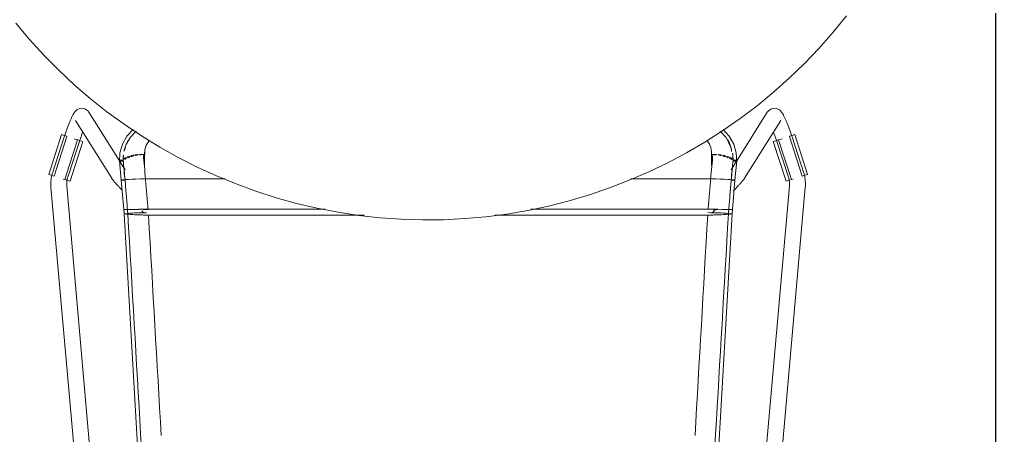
# Model space of a CAD drawing. Header units: millimetres. Extents: x 155927 to 295199, y -4084 to 97293.
# Drawn here: x 221988 to 222725, y 11743 to 12057 of the extents above; entities that cross this region are included whole.
import ezdxf

# ---------------------------------------------------------------- set-up
doc = ezdxf.new("R2010")
doc.units = ezdxf.units.MM
doc.header["$MEASUREMENT"] = 0
doc.layers.add('I-FURN', color=8, linetype='CONTINUOUS', lineweight=9)
doc.layers.add('I-WALL', color=7, linetype='CONTINUOUS', lineweight=9)

msp = doc.modelspace()

# ---------------------------------------------------------------- linework, layer by layer
at = {"layer": 'I-FURN'}
for p, q in [((221985.73, 12054.52), (221996.04, 12042.29)), ((222602.29, 12047.87), (222612.37, 12060.29)), ((222591.72, 12035.86), (222602.29, 12047.87)), ((221996.04, 12042.29), (222006.83, 12030.47)), ((222580.68, 12024.28), (222591.72, 12035.86)), ((222006.83, 12030.47), (222018.08, 12019.1)), ((222018.08, 12019.1), (222029.78, 12008.18)), ((222569.19, 12013.15), (222580.68, 12024.28)), ((222557.26, 12002.49), (222569.19, 12013.15)), ((222029.78, 12008.18), (222041.9, 11997.75)), ((222544.91, 11992.32), (222557.26, 12002.49)), ((222041.9, 11997.75), (222054.44, 11987.8)), ((222030.66, 11988.1), (222030.29, 11987.67)), ((222031.12, 11988.57), (222030.66, 11988.1)), ((222031.75, 11989.09), (222031.12, 11988.57)), ((222032.66, 11989.65), (222031.75, 11989.09)), ((222034.04, 11990.17), (222032.66, 11989.65)), ((222036.02, 11990.35), (222034.04, 11990.17)), ((222038.24, 11989.76), (222036.02, 11990.35)), ((222039.98, 11988.54), (222038.24, 11989.76)), ((222039.98, 11988.54), (222040.87, 11987.41)), ((222054.44, 11987.8), (222067.36, 11978.36)), ((222532.16, 11982.64), (222544.91, 11992.32)), ((222553.55, 11988.54), (222552.66, 11987.41)), ((222553.55, 11988.54), (222555.28, 11989.76)), ((222555.28, 11989.76), (222557.51, 11990.35)), ((222557.51, 11990.35), (222559.48, 11990.17)), ((222559.48, 11990.17), (222560.86, 11989.65)), ((222560.86, 11989.65), (222561.78, 11989.09)), ((222561.78, 11989.09), (222562.41, 11988.57)), ((222562.41, 11988.57), (222562.87, 11988.1)), ((222562.87, 11988.1), (222563.24, 11987.67)), ((222026.63, 11980.86), (222026.38, 11980.28)), ((222026.87, 11981.42), (222026.63, 11980.86)), ((222027.11, 11981.97), (222026.87, 11981.42)), ((222027.35, 11982.5), (222027.11, 11981.97)), ((222027.58, 11983.01), (222027.35, 11982.5)), ((222027.82, 11983.5), (222027.58, 11983.01)), ((222028.05, 11983.97), (222027.82, 11983.5)), ((222028.28, 11984.43), (222028.05, 11983.97)), ((222028.5, 11984.87), (222028.28, 11984.43)), ((222028.73, 11985.29), (222028.5, 11984.87)), ((222028.96, 11985.7), (222028.73, 11985.29)), ((222029.2, 11986.1), (222028.96, 11985.7)), ((222029.44, 11986.49), (222029.2, 11986.1)), ((222029.7, 11986.88), (222029.44, 11986.49)), ((222029.98, 11987.27), (222029.7, 11986.88)), ((222030.29, 11987.67), (222029.98, 11987.27)), ((222030.7, 11981.04), (222058.01, 11937.46)), ((222063.9, 11950.65), (222040.87, 11987.41)), ((222519.04, 11973.49), (222532.16, 11982.64)), ((222552.66, 11987.41), (222529.62, 11950.65)), ((222535.52, 11937.46), (222562.83, 11981.04)), ((222563.24, 11987.67), (222563.55, 11987.27)), ((222563.55, 11987.27), (222563.83, 11986.88)), ((222563.83, 11986.88), (222564.09, 11986.49)), ((222564.09, 11986.49), (222564.33, 11986.1)), ((222564.33, 11986.1), (222564.56, 11985.7)), ((222564.56, 11985.7), (222564.79, 11985.29)), ((222564.79, 11985.29), (222565.02, 11984.87)), ((222565.02, 11984.87), (222565.25, 11984.43)), ((222565.25, 11984.43), (222565.48, 11983.97)), ((222565.48, 11983.97), (222565.71, 11983.5)), ((222565.71, 11983.5), (222565.95, 11983.01)), ((222565.95, 11983.01), (222566.18, 11982.5)), ((222566.18, 11982.5), (222566.42, 11981.97)), ((222566.42, 11981.97), (222566.66, 11981.42)), ((222566.66, 11981.42), (222566.9, 11980.86)), ((222566.9, 11980.86), (222567.15, 11980.28)), ((222023.6, 11973.01), (222023.35, 11972.28)), ((222023.86, 11973.72), (222023.6, 11973.01)), ((222024.11, 11974.43), (222023.86, 11973.72)), ((222024.37, 11975.13), (222024.11, 11974.43)), ((222024.62, 11975.82), (222024.37, 11975.13)), ((222024.88, 11976.49), (222024.62, 11975.82)), ((222025.13, 11977.16), (222024.88, 11976.49)), ((222025.38, 11977.81), (222025.13, 11977.16)), ((222025.63, 11978.45), (222025.38, 11977.81)), ((222025.89, 11979.08), (222025.63, 11978.45)), ((222026.13, 11979.69), (222025.89, 11979.08)), ((222026.38, 11980.28), (222026.13, 11979.69)), ((222067.36, 11978.36), (222080.64, 11969.45)), ((222069.51, 11969.23), (222074.25, 11974.38)), ((222072.19, 11968.65), (222076.46, 11973.12)), ((222505.57, 11964.87), (222519.04, 11973.49)), ((222521.34, 11968.65), (222517.08, 11973.11)), ((222524.02, 11969.23), (222519.28, 11974.38)), ((222567.15, 11980.28), (222567.39, 11979.69)), ((222567.39, 11979.69), (222567.64, 11979.08)), ((222567.64, 11979.08), (222567.89, 11978.45)), ((222567.89, 11978.45), (222568.14, 11977.81)), ((222568.14, 11977.81), (222568.4, 11977.16)), ((222568.4, 11977.16), (222568.65, 11976.49)), ((222568.65, 11976.49), (222568.91, 11975.82)), ((222568.91, 11975.82), (222569.16, 11975.13)), ((222569.16, 11975.13), (222569.42, 11974.43)), ((222569.42, 11974.43), (222569.67, 11973.72)), ((222569.67, 11973.72), (222569.92, 11973.01)), ((222569.92, 11973.01), (222570.18, 11972.28)), ((222010.5, 11940.44), (222020.19, 11970.45)), ((222022.21, 11968.89), (222013.5, 11942.08)), ((222014.54, 11939.13), (222024.23, 11969.14)), ((222020.19, 11970.45), (222022.14, 11969.81)), ((222022.14, 11969.81), (222024.11, 11969.18)), ((222022.36, 11969.35), (222022.21, 11968.89)), ((222022.6, 11970.08), (222022.36, 11969.35)), ((222022.85, 11970.82), (222022.6, 11970.08)), ((222032.3, 11966.53), (222022.61, 11936.53)), ((222023.1, 11971.55), (222022.85, 11970.82)), ((222023.35, 11972.28), (222023.1, 11971.55)), ((222032.2, 11966.57), (222029.72, 11967.37)), ((222032.42, 11966.5), (222034.39, 11965.86)), ((222033.96, 11966.2), (222033.73, 11965.51)), ((222034.19, 11966.89), (222033.96, 11966.2)), ((222034.42, 11967.58), (222034.19, 11966.89)), ((222034.39, 11965.86), (222036.34, 11965.23)), ((222034.66, 11968.26), (222034.42, 11967.58)), ((222034.89, 11968.93), (222034.66, 11968.26)), ((222035.13, 11969.59), (222034.89, 11968.93)), ((222035.36, 11970.25), (222035.13, 11969.59)), ((222035.6, 11970.9), (222035.36, 11970.25)), ((222035.83, 11971.53), (222035.6, 11970.9)), ((222036.07, 11972.16), (222035.83, 11971.53)), ((222066.12, 11963.22), (222069.51, 11969.23)), ((222068.82, 11962.82), (222072.19, 11968.65)), ((222080.64, 11969.45), (222094.28, 11961.08)), ((222524.7, 11962.82), (222521.34, 11968.65)), ((222527.41, 11963.22), (222524.02, 11969.23)), ((222557.18, 11965.23), (222559.14, 11965.86)), ((222557.46, 11972.16), (222557.7, 11971.53)), ((222557.7, 11971.53), (222557.93, 11970.9)), ((222557.93, 11970.9), (222558.17, 11970.25)), ((222558.17, 11970.25), (222558.4, 11969.59)), ((222558.4, 11969.59), (222558.64, 11968.93)), ((222558.64, 11968.93), (222558.87, 11968.26)), ((222558.87, 11968.26), (222559.11, 11967.58)), ((222559.11, 11967.58), (222559.34, 11966.89)), ((222559.14, 11965.86), (222561.11, 11966.5)), ((222559.34, 11966.89), (222559.57, 11966.2)), ((222559.57, 11966.2), (222559.8, 11965.51)), ((222570.92, 11936.53), (222561.23, 11966.53)), ((222563.8, 11967.37), (222561.32, 11966.57)), ((222569.3, 11969.14), (222578.98, 11939.13)), ((222569.41, 11969.18), (222571.39, 11969.81)), ((222570.18, 11972.28), (222570.43, 11971.55)), ((222570.43, 11971.55), (222570.68, 11970.82)), ((222570.68, 11970.82), (222570.92, 11970.08)), ((222570.92, 11970.08), (222571.17, 11969.35)), ((222571.17, 11969.35), (222571.32, 11968.89)), ((222580.03, 11942.07), (222571.32, 11968.89)), ((222571.39, 11969.81), (222573.34, 11970.45)), ((222573.34, 11970.45), (222583.03, 11940.44)), ((222024.91, 11938.37), (222033.62, 11965.18)), ((222026.65, 11935.22), (222036.34, 11965.23)), ((222033.73, 11965.51), (222033.62, 11965.18)), ((222064.24, 11956.7), (222066.12, 11963.22)), ((222094.28, 11961.08), (222108.23, 11953.26)), ((222491.76, 11956.79), (222505.57, 11964.87)), ((222529.28, 11956.7), (222527.41, 11963.22)), ((222557.18, 11965.23), (222566.87, 11935.22)), ((222559.8, 11965.51), (222559.9, 11965.18)), ((222559.9, 11965.18), (222568.62, 11938.36)), ((222063.96, 11949.79), (222064.24, 11956.7)), ((222081.91, 11955.57), (222082.95, 11955.57)), ((222082.9, 11956.82), (222082.9, 11947.06)), ((222108.23, 11953.26), (222122.49, 11946)), ((222477.63, 11949.27), (222491.76, 11956.79)), ((222510.57, 11955.57), (222511.62, 11955.57)), ((222510.63, 11947.06), (222510.63, 11956.82)), ((222529.57, 11949.79), (222529.28, 11956.7)), ((222063.83, 11950.68), (222065.25, 11936.19)), ((222068.18, 11943.83), (222064.51, 11949.68)), ((222122.49, 11946), (222137.03, 11939.32)), ((222463.22, 11942.32), (222477.63, 11949.27)), ((222529.41, 11950.31), (222525.35, 11943.83)), ((222529.69, 11950.68), (222528.27, 11936.19)), ((222012.45, 11939.81), (222010.5, 11940.44)), ((222012.29, 11936.51), (222012.18, 11935.37)), ((222012.44, 11937.64), (222012.29, 11936.51)), ((222012.64, 11938.76), (222012.44, 11937.64)), ((222014.42, 11939.17), (222012.45, 11939.81)), ((222012.88, 11939.88), (222012.64, 11938.76)), ((222013.17, 11940.98), (222012.88, 11939.88)), ((222013.5, 11942.08), (222013.17, 11940.98)), ((222022.51, 11936.56), (222021.35, 11936.94)), ((222024.7, 11935.85), (222022.73, 11936.49)), ((222024.29, 11935.77), (222024.41, 11936.42)), ((222024.41, 11936.42), (222024.55, 11937.07)), ((222024.55, 11937.07), (222024.71, 11937.71)), ((222024.71, 11937.71), (222024.9, 11938.34)), ((222024.9, 11938.34), (222024.91, 11938.37)), ((222058.01, 11937.46), (222058.22, 11937.13)), ((222058.22, 11937.13), (222058.41, 11936.88)), ((222058.41, 11936.88), (222058.58, 11936.65)), ((222058.58, 11936.65), (222058.75, 11936.43)), ((222058.75, 11936.43), (222058.93, 11936.2)), ((222058.93, 11936.2), (222059.12, 11935.97)), ((222065.32, 11936.22), (222065.25, 11936.19)), ((222065.26, 11936.19), (222065.33, 11936.22)), ((222065.26, 11936.19), (222067.08, 11913.99)), ((222065.25, 11936.19), (222065.32, 11936.17)), ((222065.32, 11936.17), (222065.26, 11936.19)), ((222065.51, 11936.24), (222065.32, 11936.22)), ((222065.81, 11936.26), (222065.51, 11936.24)), ((222065.52, 11936.24), (222065.81, 11936.26)), ((222066.19, 11936.28), (222065.81, 11936.26)), ((222065.81, 11936.26), (222066.2, 11936.28)), ((222066.65, 11936.29), (222066.19, 11936.28)), ((222066.2, 11936.28), (222066.65, 11936.29)), ((222067.14, 11936.29), (222066.65, 11936.29)), ((222066.65, 11936.29), (222067.14, 11936.29)), ((222067.63, 11936.29), (222067.14, 11936.29)), ((222067.14, 11936.29), (222067.64, 11936.29)), ((222068.11, 11936.28), (222067.63, 11936.29)), ((222067.64, 11936.29), (222068.11, 11936.28)), ((222068.11, 11936.28), (222068.99, 11936.48)), ((222069, 11936.48), (222068.11, 11936.28)), ((222070.73, 11936.66), (222069, 11936.48)), ((222069, 11936.48), (222070.71, 11936.65)), ((222073.21, 11936.81), (222070.73, 11936.66)), ((222070.73, 11936.66), (222073.17, 11936.8)), ((222073.21, 11936.81), (222076.24, 11936.92)), ((222076.31, 11936.92), (222073.21, 11936.81)), ((222076.31, 11936.92), (222079.75, 11936.99)), ((222079.75, 11936.99), (222076.31, 11936.92)), ((222083.6, 11937.02), (222079.84, 11937)), ((222079.84, 11936.99), (222083.48, 11937.02)), ((222143.72, 11937.02), (222083.6, 11937.02)), ((222083.6, 11937.02), (222143.72, 11937.02)), ((222137.03, 11939.32), (222151.82, 11933.23)), ((222448.54, 11935.96), (222463.22, 11942.32)), ((222509.92, 11937.02), (222449.81, 11937.02)), ((222449.81, 11937.02), (222509.92, 11937.02)), ((222513.68, 11937), (222509.92, 11937.02)), ((222510.04, 11937.02), (222513.69, 11936.99)), ((222513.78, 11936.99), (222517.22, 11936.92)), ((222517.22, 11936.92), (222513.78, 11936.99)), ((222520.32, 11936.81), (222517.22, 11936.92)), ((222517.28, 11936.92), (222520.32, 11936.81)), ((222522.79, 11936.66), (222520.32, 11936.81)), ((222520.36, 11936.8), (222522.8, 11936.66)), ((222524.53, 11936.48), (222522.79, 11936.66)), ((222522.81, 11936.65), (222524.53, 11936.48)), ((222524.53, 11936.48), (222525.42, 11936.28)), ((222525.42, 11936.28), (222524.53, 11936.48)), ((222525.89, 11936.29), (222525.42, 11936.28)), ((222525.42, 11936.28), (222525.89, 11936.29)), ((222526.39, 11936.29), (222525.89, 11936.29)), ((222525.89, 11936.29), (222526.38, 11936.29)), ((222526.38, 11936.29), (222526.88, 11936.29)), ((222526.88, 11936.29), (222526.39, 11936.29)), ((222528.27, 11936.19), (222526.44, 11913.99)), ((222527.33, 11936.28), (222526.88, 11936.29)), ((222526.88, 11936.29), (222527.33, 11936.28)), ((222527.72, 11936.26), (222527.33, 11936.28)), ((222527.33, 11936.28), (222527.71, 11936.26)), ((222527.71, 11936.26), (222528.01, 11936.24)), ((222528.01, 11936.24), (222527.72, 11936.26)), ((222528.2, 11936.22), (222528.01, 11936.24)), ((222528.2, 11936.22), (222528.27, 11936.19)), ((222528.27, 11936.19), (222528.2, 11936.22)), ((222528.27, 11936.19), (222528.2, 11936.17)), ((222528.21, 11936.17), (222528.27, 11936.19)), ((222534.6, 11936.2), (222534.41, 11935.97)), ((222534.78, 11936.43), (222534.6, 11936.2)), ((222534.95, 11936.65), (222534.78, 11936.43)), ((222535.12, 11936.88), (222534.95, 11936.65)), ((222535.31, 11937.13), (222535.12, 11936.88)), ((222535.52, 11937.46), (222535.31, 11937.13)), ((222568.62, 11938.36), (222568.81, 11937.73)), ((222568.81, 11937.73), (222568.97, 11937.09)), ((222570.8, 11936.49), (222568.83, 11935.85)), ((222568.97, 11937.09), (222569.11, 11936.44)), ((222569.11, 11936.44), (222569.23, 11935.79)), ((222572.18, 11936.94), (222571.01, 11936.56)), ((222581.08, 11939.81), (222579.1, 11939.17)), ((222580.04, 11942.03), (222580.03, 11942.07)), ((222580.37, 11940.94), (222580.04, 11942.03)), ((222580.66, 11939.83), (222580.37, 11940.94)), ((222580.9, 11938.71), (222580.66, 11939.83)), ((222581.09, 11937.59), (222580.9, 11938.71)), ((222583.03, 11940.44), (222581.08, 11939.81)), ((222581.24, 11936.46), (222581.09, 11937.59)), ((222581.35, 11935.32), (222581.24, 11936.46)), ((222012.12, 11934.23), (222012.1, 11933.09)), ((222012.1, 11933.09), (222012.13, 11931.95)), ((222012.18, 11935.37), (222012.12, 11934.23)), ((222012.13, 11931.95), (222012.21, 11930.81)), ((222012.21, 11930.81), (222012.21, 11930.76)), ((222012.21, 11930.76), (222051.16, 11487.43)), ((222024.1, 11933.13), (222024.11, 11933.79)), ((222024.12, 11932.47), (222024.1, 11933.13)), ((222024.11, 11933.79), (222024.15, 11934.45)), ((222024.17, 11931.81), (222024.12, 11932.47)), ((222024.15, 11934.45), (222024.21, 11935.11)), ((222061.46, 11507.3), (222024.17, 11931.81)), ((222024.21, 11935.11), (222024.29, 11935.77)), ((222026.65, 11935.22), (222024.7, 11935.85)), ((222059.12, 11935.97), (222059.32, 11935.73)), ((222059.32, 11935.73), (222059.54, 11935.48)), ((222059.54, 11935.48), (222059.77, 11935.21)), ((222059.77, 11935.21), (222060.01, 11934.93)), ((222060.01, 11934.93), (222060.27, 11934.64)), ((222060.27, 11934.64), (222060.54, 11934.33)), ((222060.54, 11934.33), (222060.83, 11934.01)), ((222060.83, 11934.01), (222061.13, 11933.67)), ((222061.13, 11933.67), (222061.45, 11933.32)), ((222061.45, 11933.32), (222061.77, 11932.96)), ((222061.77, 11932.96), (222062.12, 11932.58)), ((222062.12, 11932.58), (222062.47, 11932.19)), ((222062.47, 11932.19), (222062.84, 11931.79)), ((222062.84, 11931.79), (222063.22, 11931.37)), ((222063.22, 11931.37), (222063.61, 11930.95)), ((222063.61, 11930.95), (222064.02, 11930.51)), ((222064.02, 11930.51), (222064.43, 11930.07)), ((222064.43, 11930.07), (222064.85, 11929.61)), ((222064.85, 11929.61), (222065.29, 11929.15)), ((222065.29, 11929.15), (222065.73, 11928.68)), ((222065.32, 11936.17), (222065.51, 11936.14)), ((222065.51, 11936.14), (222065.32, 11936.17)), ((222065.51, 11936.14), (222065.8, 11936.12)), ((222065.8, 11936.12), (222065.51, 11936.14)), ((222065.8, 11936.12), (222066.18, 11936.1)), ((222066.18, 11936.1), (222065.8, 11936.12)), ((222066.18, 11936.1), (222066.63, 11936.09)), ((222066.64, 11936.09), (222066.18, 11936.1)), ((222066.63, 11936.09), (222067.12, 11936.09)), ((222067.13, 11936.09), (222066.64, 11936.09)), ((222067.62, 11936.09), (222068.09, 11936.1)), ((222068.1, 11936.1), (222067.62, 11936.09)), ((222151.82, 11933.23), (222166.85, 11927.73)), ((222418.48, 11925.01), (222433.62, 11930.18)), ((222433.62, 11930.18), (222448.54, 11935.96)), ((222525.43, 11936.1), (222525.91, 11936.09)), ((222525.9, 11936.09), (222525.43, 11936.1)), ((222526.4, 11936.09), (222525.9, 11936.09)), ((222525.91, 11936.09), (222526.4, 11936.09)), ((222526.4, 11936.09), (222526.89, 11936.09)), ((222526.89, 11936.09), (222526.4, 11936.09)), ((222526.89, 11936.09), (222527.35, 11936.1)), ((222527.34, 11936.1), (222526.89, 11936.09)), ((222528.02, 11936.14), (222527.72, 11936.12)), ((222527.73, 11936.12), (222528.02, 11936.14)), ((222528.24, 11929.15), (222527.8, 11928.68)), ((222528.02, 11936.14), (222528.21, 11936.17)), ((222528.2, 11936.17), (222528.02, 11936.14)), ((222528.67, 11929.61), (222528.24, 11929.15)), ((222529.1, 11930.07), (222528.67, 11929.61)), ((222529.51, 11930.51), (222529.1, 11930.07)), ((222529.91, 11930.95), (222529.51, 11930.51)), ((222530.31, 11931.37), (222529.91, 11930.95)), ((222530.69, 11931.79), (222530.31, 11931.37)), ((222531.05, 11932.19), (222530.69, 11931.79)), ((222531.41, 11932.58), (222531.05, 11932.19)), ((222531.75, 11932.96), (222531.41, 11932.58)), ((222532.08, 11933.32), (222531.75, 11932.96)), ((222532.4, 11933.67), (222532.08, 11933.32)), ((222569.36, 11931.81), (222532.08, 11507.46)), ((222532.7, 11934.01), (222532.4, 11933.67)), ((222532.99, 11934.33), (222532.7, 11934.01)), ((222533.26, 11934.64), (222532.99, 11934.33)), ((222533.52, 11934.93), (222533.26, 11934.64)), ((222533.76, 11935.21), (222533.52, 11934.93)), ((222533.99, 11935.48), (222533.76, 11935.21)), ((222534.2, 11935.73), (222533.99, 11935.48)), ((222534.41, 11935.97), (222534.2, 11935.73)), ((222542.37, 11487.43), (222581.31, 11930.76)), ((222568.83, 11935.85), (222566.87, 11935.22)), ((222569.23, 11935.79), (222569.32, 11935.13)), ((222569.32, 11935.13), (222569.38, 11934.47)), ((222569.41, 11932.49), (222569.36, 11931.83)), ((222569.36, 11931.83), (222569.36, 11931.81)), ((222569.38, 11934.47), (222569.42, 11933.81)), ((222569.42, 11933.15), (222569.41, 11932.49)), ((222569.42, 11933.81), (222569.42, 11933.15)), ((222581.32, 11930.76), (222581.39, 11931.89)), ((222581.41, 11934.18), (222581.35, 11935.32)), ((222581.39, 11931.89), (222581.42, 11933.04)), ((222581.42, 11933.04), (222581.41, 11934.18)), ((222166.85, 11927.73), (222182.08, 11922.84)), ((222182.08, 11922.84), (222197.49, 11918.56)), ((222403.15, 11920.45), (222418.48, 11925.01)), ((222524.54, 11925.23), (222524.06, 11924.73)), ((222527.35, 11928.2), (222526.9, 11927.72)), ((222527.8, 11928.68), (222527.35, 11928.2)), ((222197.49, 11918.56), (222213.07, 11914.9)), ((222213.07, 11914.9), (222228.78, 11911.86)), ((222371.99, 11913.18), (222387.64, 11916.5)), ((222387.64, 11916.5), (222403.15, 11920.45)), ((222067.15, 11913.99), (222067.08, 11913.99)), ((222067.08, 11913.99), (222067.15, 11913.99)), ((222067.35, 11910.63), (222067.09, 11913.99)), ((222067.15, 11913.99), (222067.09, 11913.99)), ((222067.09, 11913.99), (222067.15, 11913.99)), ((222067.34, 11913.99), (222067.63, 11914)), ((222067.63, 11914), (222067.34, 11913.99)), ((222067.43, 11910.66), (222067.36, 11910.63)), ((222067.36, 11910.63), (222086.65, 11578.72)), ((222067.36, 11910.63), (222067.42, 11910.6)), ((222067.42, 11910.6), (222067.61, 11910.58)), ((222067.62, 11910.69), (222067.43, 11910.66)), ((222067.61, 11910.58), (222067.9, 11910.55)), ((222067.91, 11910.71), (222067.62, 11910.69)), ((222067.63, 11914), (222068.02, 11914)), ((222068.01, 11914), (222067.63, 11914)), ((222067.63, 11913.98), (222068.02, 11913.98)), ((222068.02, 11913.98), (222067.64, 11913.98)), ((222067.9, 11910.55), (222068.29, 11910.54)), ((222068.29, 11910.73), (222067.91, 11910.71)), ((222068.46, 11914), (222068.01, 11914)), ((222068.02, 11914), (222068.47, 11914)), ((222068.47, 11913.98), (222068.02, 11913.98)), ((222068.02, 11913.98), (222068.47, 11913.98)), ((222068.75, 11910.74), (222068.29, 11910.73)), ((222068.29, 11910.54), (222068.74, 11910.53)), ((222068.95, 11914), (222068.46, 11914)), ((222068.47, 11914), (222068.96, 11914)), ((222068.96, 11913.98), (222068.47, 11913.98)), ((222068.47, 11913.98), (222068.96, 11913.98)), ((222068.74, 11910.53), (222069.23, 11910.52)), ((222069.24, 11910.74), (222068.75, 11910.74)), ((222069.45, 11914), (222068.95, 11914)), ((222068.96, 11914), (222069.45, 11914)), ((222069.46, 11913.98), (222068.96, 11913.98)), ((222068.96, 11913.98), (222069.46, 11913.98)), ((222069.23, 11910.52), (222069.72, 11910.52)), ((222069.73, 11910.74), (222069.24, 11910.74)), ((222069.45, 11914), (222069.92, 11914)), ((222069.92, 11914), (222069.45, 11914)), ((222069.93, 11913.98), (222069.46, 11913.98)), ((222069.46, 11913.98), (222069.93, 11913.98)), ((222069.72, 11910.52), (222070.19, 11910.53)), ((222070.2, 11910.73), (222069.73, 11910.74)), ((222069.92, 11914), (222070.81, 11914.01)), ((222070.81, 11914.01), (222069.92, 11914)), ((222070.19, 11910.53), (222071.08, 11910.32)), ((222071.1, 11910.94), (222070.2, 11910.73)), ((222070.81, 11914.01), (222072.55, 11914.03)), ((222072.56, 11914.03), (222070.81, 11914.01)), ((222070.82, 11913.97), (222072.57, 11913.95)), ((222072.58, 11913.95), (222070.83, 11913.97)), ((222071.08, 11910.32), (222072.83, 11910.13)), ((222072.85, 11911.13), (222071.1, 11910.94)), ((222072.56, 11914.03), (222075.06, 11914.04)), ((222075.06, 11914.04), (222072.56, 11914.03)), ((222072.57, 11913.95), (222075.07, 11913.94)), ((222075.08, 11913.94), (222072.58, 11913.95)), ((222072.83, 11910.13), (222075.33, 11909.97)), ((222075.35, 11911.3), (222072.85, 11911.13)), ((222075.06, 11914.04), (222078.19, 11914.05)), ((222078.19, 11914.05), (222075.06, 11914.04)), ((222075.07, 11913.94), (222078.2, 11913.93)), ((222078.2, 11913.93), (222075.08, 11913.94)), ((222075.33, 11909.97), (222078.46, 11909.84)), ((222078.47, 11911.42), (222075.35, 11911.3)), ((222081.76, 11914.05), (222078.19, 11914.05)), ((222078.2, 11914.05), (222081.76, 11914.05)), ((222078.46, 11909.84), (222082.03, 11909.76)), ((222082.02, 11911.5), (222078.47, 11911.42)), ((222080.85, 11912.91), (222082.32, 11911.38)), ((222081.76, 11914.05), (222085.55, 11914.05)), ((222085.55, 11914.05), (222081.76, 11914.05)), ((222085.54, 11913.93), (222081.76, 11913.93)), ((222081.76, 11913.93), (222085.54, 11913.93)), ((222084.27, 11911.52), (222082.02, 11911.5)), ((222082.03, 11909.76), (222085.81, 11909.74)), ((222085.55, 11914.05), (222219.19, 11914.05)), ((222219.19, 11914.05), (222085.55, 11914.05)), ((222085.81, 11909.74), (222248.41, 11909.74)), ((222248.41, 11909.74), (222085.81, 11909.74)), ((222228.78, 11911.86), (222244.59, 11909.46)), ((222244.59, 11909.46), (222260.49, 11907.69)), ((222260.49, 11907.69), (222276.45, 11906.56)), ((222308.44, 11906.21), (222324.42, 11907)), ((222324.42, 11907), (222340.36, 11908.42)), ((222340.36, 11908.42), (222356.22, 11910.49)), ((222347.14, 11909.74), (222507.72, 11909.74)), ((222507.72, 11909.74), (222347.14, 11909.74)), ((222356.22, 11910.49), (222371.99, 11913.18)), ((222374.24, 11914.05), (222507.98, 11914.05)), ((222507.98, 11914.05), (222374.24, 11914.05)), ((222526.17, 11910.63), (222506.88, 11578.72)), ((222507.72, 11909.74), (222511.5, 11909.76)), ((222511.51, 11911.5), (222507.83, 11911.53)), ((222507.98, 11914.05), (222511.77, 11914.05)), ((222511.77, 11914.05), (222507.98, 11914.05)), ((222511.2, 11911.38), (222513.78, 11914.05)), ((222511.5, 11909.76), (222515.06, 11909.84)), ((222515.06, 11911.42), (222511.51, 11911.5)), ((222511.77, 11914.05), (222515.33, 11914.05)), ((222515.34, 11914.05), (222511.77, 11914.05)), ((222515.33, 11913.93), (222511.77, 11913.93)), ((222511.77, 11913.93), (222515.33, 11913.93)), ((222518.18, 11911.3), (222515.06, 11911.42)), ((222515.06, 11909.84), (222518.19, 11909.97)), ((222515.34, 11914.05), (222518.46, 11914.04)), ((222518.47, 11914.04), (222515.34, 11914.05)), ((222520.67, 11911.13), (222518.18, 11911.3)), ((222518.19, 11909.97), (222520.7, 11910.13)), ((222520.95, 11913.95), (222518.45, 11913.94)), ((222518.45, 11913.94), (222520.95, 11913.95)), ((222518.47, 11914.04), (222520.97, 11914.03)), ((222520.97, 11914.03), (222518.47, 11914.04)), ((222522.43, 11910.94), (222520.67, 11911.13)), ((222520.7, 11910.13), (222522.45, 11910.32)), ((222522.7, 11913.97), (222520.95, 11913.95)), ((222520.95, 11913.95), (222522.7, 11913.97)), ((222520.97, 11914.03), (222522.72, 11914.01)), ((222522.72, 11914.01), (222520.97, 11914.03)), ((222523.33, 11910.73), (222522.43, 11910.94)), ((222522.45, 11910.32), (222523.33, 11910.53)), ((222522.72, 11914.01), (222523.6, 11914)), ((222523.61, 11914), (222522.72, 11914.01)), ((222523.8, 11910.74), (222523.33, 11910.73)), ((222523.33, 11910.53), (222523.8, 11910.52)), ((222523.6, 11914), (222524.07, 11914)), ((222524.07, 11913.98), (222523.6, 11913.98)), ((222523.6, 11913.98), (222524.07, 11913.98)), ((222524.08, 11914), (222523.61, 11914)), ((222524.29, 11910.74), (222523.8, 11910.74)), ((222523.8, 11910.52), (222524.3, 11910.52)), ((222524.07, 11914), (222524.57, 11914)), ((222524.56, 11913.98), (222524.07, 11913.98)), ((222524.07, 11913.98), (222524.57, 11913.98)), ((222524.57, 11914), (222524.08, 11914)), ((222524.78, 11910.74), (222524.29, 11910.74)), ((222524.3, 11910.52), (222524.79, 11910.53)), ((222525.05, 11913.98), (222524.56, 11913.98)), ((222524.57, 11914), (222525.06, 11914)), ((222525.06, 11914), (222524.57, 11914)), ((222524.57, 11913.98), (222525.06, 11913.98)), ((222525.23, 11910.73), (222524.78, 11910.74)), ((222524.79, 11910.53), (222525.24, 11910.54)), ((222525.51, 11913.98), (222525.05, 11913.98)), ((222525.06, 11914), (222525.51, 11914)), ((222525.52, 11914), (222525.06, 11914)), ((222525.06, 11913.98), (222525.51, 11913.98)), ((222525.62, 11910.71), (222525.23, 11910.73)), ((222525.24, 11910.54), (222525.62, 11910.55)), ((222525.51, 11914), (222525.89, 11914)), ((222525.89, 11913.98), (222525.51, 11913.98)), ((222525.51, 11913.98), (222525.89, 11913.98)), ((222525.9, 11914), (222525.52, 11914)), ((222525.91, 11910.69), (222525.62, 11910.71)), ((222525.62, 11910.55), (222525.92, 11910.58)), ((222525.89, 11914), (222526.19, 11913.99)), ((222526.18, 11913.99), (222525.89, 11913.98)), ((222525.89, 11913.98), (222526.19, 11913.99)), ((222526.19, 11913.99), (222525.9, 11914)), ((222526.1, 11910.66), (222525.91, 11910.69)), ((222525.92, 11910.58), (222526.1, 11910.6)), ((222526.17, 11910.63), (222526.1, 11910.66)), ((222526.1, 11910.6), (222526.17, 11910.63)), ((222526.17, 11910.63), (222526.44, 11913.99)), ((222526.37, 11913.99), (222526.18, 11913.99)), ((222526.19, 11913.99), (222526.37, 11913.99)), ((222526.19, 11913.99), (222526.38, 11913.99)), ((222526.38, 11913.99), (222526.19, 11913.99)), ((222526.37, 11913.99), (222526.44, 11913.99)), ((222526.44, 11913.99), (222526.37, 11913.99)), ((222526.38, 11913.99), (222526.44, 11913.99)), ((222526.44, 11913.99), (222526.38, 11913.99)), ((222276.45, 11906.56), (222292.45, 11906.06)), ((222292.45, 11906.06), (222308.44, 11906.21))]:
    msp.add_line(p, q, dxfattribs=at)
for points in [[(222517.03, 11973.09), (222517.49, 11972.7), (222517.95, 11972.31), (222518.4, 11971.92)], [(222068.34, 11960.64), (222068.07, 11959.93), (222067.89, 11959.2), (222067.76, 11958.47)], [(222085.79, 11965.13), (222085.88, 11965.24), (222085.97, 11965.35), (222086.06, 11965.46)], [(222066.67, 11951.24), (222066.82, 11951.63), (222067.38, 11952.38), (222068.52, 11953.08), (222069.22, 11953.41)], [(222066.67, 11951.24), (222066.91, 11948.8), (222067.39, 11943.84), (222067.87, 11938.81), (222068.11, 11936.28)], [(222066.7, 11952.77), (222066.71, 11953.6), (222066.76, 11954.42), (222066.84, 11955.24)], [(222066.82, 11954.02), (222066.76, 11953.37), (222066.75, 11952.72), (222066.76, 11952.06)], [(222069.25, 11952.55), (222068.62, 11952.24), (222068.22, 11951.92), (222067.89, 11951.6)], [(222071.68, 11953.51), (222070.87, 11953.25), (222070.06, 11952.96), (222069.5, 11952.67)], [(222069.67, 11953.61), (222070.26, 11953.85), (222070.92, 11954.09), (222071.65, 11954.29)], [(222074.72, 11954.36), (222073.79, 11954.14), (222072.85, 11953.91), (222072, 11953.67)], [(222072.32, 11954.47), (222073.06, 11954.66), (222073.87, 11954.82), (222074.7, 11954.97)], [(222077.38, 11954.89), (222076.69, 11954.77), (222076.04, 11954.64), (222075.38, 11954.51)], [(222075.55, 11955.11), (222076.4, 11955.23), (222077.27, 11955.34), (222078.19, 11955.41)], [(222080.49, 11955.34), (222080.02, 11955.28), (222079.55, 11955.22), (222079.08, 11955.15)], [(222079.11, 11955.47), (222080.02, 11955.53), (222080.95, 11955.57), (222081.91, 11955.57)], [(222081.91, 11955.57), (222082.17, 11952.55), (222082.71, 11946.4), (222083.3, 11940.16), (222083.6, 11937.02)], [(222082.95, 11955.57), (222082.91, 11956.08), (222082.89, 11956.59), (222082.9, 11957.1)], [(222511.62, 11955.57), (222511.36, 11952.55), (222510.82, 11946.4), (222510.23, 11940.16), (222509.92, 11937.02)], [(222510.63, 11957.09), (222510.64, 11956.59), (222510.62, 11956.08), (222510.57, 11955.57)], [(222511.62, 11955.57), (222512.57, 11955.57), (222513.49, 11955.53), (222514.4, 11955.47)], [(222514.46, 11955.16), (222513.99, 11955.22), (222513.51, 11955.28), (222513.03, 11955.32)], [(222515.34, 11955.41), (222516.24, 11955.33), (222517.12, 11955.23), (222517.97, 11955.11)], [(222518.15, 11954.51), (222517.5, 11954.65), (222516.83, 11954.79), (222516.15, 11954.91)], [(222521.4, 11953.66), (222520.6, 11953.91), (222519.72, 11954.14), (222518.8, 11954.35)], [(222518.82, 11954.97), (222519.67, 11954.83), (222520.47, 11954.66), (222521.21, 11954.47)], [(222524.03, 11952.67), (222523.39, 11952.96), (222522.65, 11953.24), (222521.83, 11953.5)], [(222521.87, 11954.29), (222522.6, 11954.09), (222523.24, 11953.85), (222523.84, 11953.6)], [(222525.85, 11951.59), (222525.44, 11951.92), (222524.92, 11952.24), (222524.27, 11952.55)], [(222526.86, 11951.24), (222526.62, 11948.8), (222526.14, 11943.84), (222525.66, 11938.81), (222525.42, 11936.28)], [(222526.51, 11956.52), (222526.7, 11955.29), (222526.74, 11954.03), (222526.75, 11952.77)], [(222526.82, 11952.07), (222526.8, 11952.97), (222526.74, 11953.87), (222526.64, 11954.76)], [(222529.51, 11949.93), (222529.47, 11949.98), (222529.35, 11950.07), (222529.05, 11950.21), (222528.66, 11950.32), (222528.21, 11950.42), (222527.72, 11950.48), (222527.22, 11950.51), (222526.9, 11950.51), (222526.76, 11950.51)], [(222067.39, 11943.18), (222067.62, 11940.84), (222067.86, 11938.47), (222068.09, 11936.1)], [(222069.92, 11914), (222069.62, 11917.72), (222069.02, 11925.15), (222068.41, 11932.58), (222068.11, 11936.28)], [(222084.52, 11925.55), (222084.17, 11929.37), (222083.83, 11933.2), (222083.48, 11937.02)], [(222510.04, 11937.02), (222509.7, 11933.2), (222509.35, 11929.38), (222509.01, 11925.55)], [(222523.61, 11914), (222523.91, 11917.72), (222524.51, 11925.15), (222525.12, 11932.58), (222525.42, 11936.28)], [(222526.14, 11943.18), (222525.91, 11940.9), (222525.68, 11938.59), (222525.45, 11936.28)], [(222069, 11925.15), (222068.7, 11928.8), (222068.4, 11932.45), (222068.1, 11936.1)], [(222069.4, 11920.31), (222069.37, 11920.72), (222069.34, 11921.13), (222069.3, 11921.54)], [(222085.55, 11914.05), (222085.2, 11917.89), (222084.86, 11921.72), (222084.52, 11925.55)], [(222509.01, 11925.55), (222508.67, 11921.72), (222508.32, 11917.89), (222507.98, 11914.05)], [(222069.92, 11914), (222069.97, 11913.42), (222070.06, 11912.26), (222070.15, 11911.11), (222070.19, 11910.53)], [(222069.93, 11913.98), (222069.98, 11913.44), (222070.07, 11912.36), (222070.16, 11911.27), (222070.2, 11910.73)], [(222089.51, 11578.53), (222086.29, 11633.77), (222079.85, 11744.36), (222073.41, 11855.13), (222070.19, 11910.53)], [(222095.4, 11743.25), (222092.2, 11798.71), (222089.01, 11854.21), (222085.81, 11909.74)], [(222507.72, 11909.74), (222504.52, 11854.21), (222501.32, 11798.68), (222498.13, 11743.25)], [(222504.01, 11578.53), (222507.23, 11633.77), (222513.67, 11744.36), (222520.11, 11855.13), (222523.33, 11910.53)], [(222523.6, 11913.98), (222523.55, 11913.44), (222523.46, 11912.36), (222523.37, 11911.27), (222523.33, 11910.73)], [(222523.33, 11910.73), (222523.92, 11910.75), (222525.43, 11910.74), (222526.17, 11910.67), (222526.17, 11910.63)], [(222523.6, 11914), (222523.56, 11913.42), (222523.47, 11912.26), (222523.38, 11911.11), (222523.34, 11910.53)]]:
    msp.add_open_spline(points, degree=3, dxfattribs=at)
for points, knots in [([(222067.27, 11957.92), (222067.71, 11960), (222068.69, 11962.96), (222070.25, 11965.63), (222070.78, 11966.43)], [-0.8210019, -0.8210019, -0.8210019, -0.8210019, -0.6666667, -0.5975811, -0.5975811, -0.5975811, -0.5975811]), ([(222522.65, 11966.7), (222523.22, 11965.81), (222524.88, 11962.99), (222525.5, 11959.88), (222525.78, 11957.74)], [0.591443, 0.591443, 0.591443, 0.591443, 0.6666667, 0.8236682, 0.8236682, 0.8236682, 0.8236682]), ([(222082.95, 11955.57), (222082.74, 11957.96), (222083.37, 11961.56), (222085.3, 11964.56), (222086.06, 11965.46)], [0, 0, 0, 0, 0.3333333, 0.5, 0.5, 0.5, 0.5]), ([(222507.46, 11965.46), (222508.23, 11964.56), (222510.16, 11961.56), (222510.79, 11957.96), (222510.57, 11955.57)], [0.5, 0.5, 0.5, 0.5, 0.6666667, 1, 1, 1, 1]), ([(222525.78, 11958.84), (222525.39, 11960.19), (222524.66, 11962.15), (222523.65, 11963.98), (222523.3, 11964.55)], [0.2297626, 0.2297626, 0.2297626, 0.2297626, 0.3333333, 0.3824546, 0.3824546, 0.3824546, 0.3824546]), ([(222063.88, 11950.83), (222063.9, 11950.85), (222063.94, 11950.9), (222064.05, 11950.98), (222064.24, 11951.08), (222064.56, 11951.18), (222064.96, 11951.25), (222065.32, 11951.29), (222065.69, 11951.31), (222066.14, 11951.3), (222066.49, 11951.26), (222066.67, 11951.24)], [0.5555556, 0.5555556, 0.5555556, 0.5555556, 0.5833333, 0.6180556, 0.6527778, 0.7222222, 0.7916667, 0.8263889, 0.8611111, 0.9305556, 1, 1, 1, 1]), ([(222524.34, 11953.39), (222525.02, 11953.07), (222526.15, 11952.38), (222526.71, 11951.63), (222526.86, 11951.24)], [0.6690305, 0.6690305, 0.6690305, 0.6690305, 0.8333333, 1, 1, 1, 1]), ([(222526.86, 11951.24), (222527, 11951.26), (222527.28, 11951.29), (222527.71, 11951.31), (222528.08, 11951.3), (222528.37, 11951.27), (222528.64, 11951.24), (222528.89, 11951.19), (222529.12, 11951.13), (222529.31, 11951.06), (222529.51, 11950.96), (222529.61, 11950.88), (222529.64, 11950.83)], [0, 0, 0, 0, 0.0555556, 0.1111111, 0.1666667, 0.1944444, 0.2222222, 0.2777778, 0.3055556, 0.3333333, 0.3888889, 0.4444444, 0.4444444, 0.4444444, 0.4444444]), ([(222066.77, 11950.51), (222066.55, 11950.52), (222066.06, 11950.51), (222065.31, 11950.42), (222064.64, 11950.27), (222064.21, 11950.1), (222064.06, 11949.98), (222064.02, 11949.93)], [-1, -1, -1, -1, -0.90625, -0.8125, -0.71875, -0.625, -0.5625, -0.5625, -0.5625, -0.5625]), ([(222523.6, 11913.98), (222523.9, 11917.67), (222524.35, 11923.01), (222524.79, 11928.34), (222524.93, 11929.99)], [0, 0, 0, 0, 0.5, 0.7233886, 0.7233886, 0.7233886, 0.7233886]), ([(222067.35, 11910.63), (222067.35, 11910.65), (222067.49, 11910.68), (222067.89, 11910.71), (222068.28, 11910.73), (222068.74, 11910.74), (222069.23, 11910.74), (222069.73, 11910.74), (222070.05, 11910.74), (222070.2, 11910.73)], [-0.5, -0.5, -0.5, -0.5, -0.375, -0.3125, -0.25, -0.1875, -0.125, -0.0625, 0, 0, 0, 0]), ([(222070.19, 11910.53), (222069.97, 11910.53), (222069.48, 11910.52), (222068.85, 11910.52), (222068.38, 11910.53), (222067.97, 11910.55), (222067.52, 11910.58), (222067.36, 11910.61), (222067.35, 11910.63)], [-1, -1, -1, -1, -0.90625, -0.8125, -0.765625, -0.71875, -0.625, -0.501507, -0.501507, -0.501507, -0.501507]), ([(222085.81, 11909.74), (222084.54, 11909.74), (222081.99, 11909.76), (222078.38, 11909.83), (222075.22, 11909.96), (222071.86, 11910.18), (222070.47, 11910.39), (222070.19, 11910.53)], [-1, -1, -1, -1, -0.833333, -0.666667, -0.5, -0.333333, 0, 0, 0, 0]), ([(222070.2, 11910.73), (222070.49, 11910.87), (222071.88, 11911.08), (222075.23, 11911.3), (222078.39, 11911.43), (222081.5, 11911.5), (222083.51, 11911.52), (222084.27, 11911.52)], [-1, -1, -1, -1, -0.6666667, -0.5, -0.3333333, -0.1666667, -0.0664381, -0.0664381, -0.0664381, -0.0664381]), ([(222523.34, 11910.53), (222523.06, 11910.39), (222521.67, 11910.18), (222518.31, 11909.96), (222515.14, 11909.83), (222511.54, 11909.76), (222508.99, 11909.74), (222507.72, 11909.74)], [-1, -1, -1, -1, -0.666667, -0.5, -0.333333, -0.166667, 0, 0, 0, 0]), ([(222507.83, 11911.53), (222510.34, 11911.52), (222514.11, 11911.47), (222518.29, 11911.3), (222521.64, 11911.08), (222523.04, 11910.87), (222523.33, 11910.73)], [-0.996036, -0.996036, -0.996036, -0.996036, -0.6666667, -0.5, -0.3333333, 0, 0, 0, 0]), ([(222526.17, 11910.63), (222526.17, 11910.61), (222526.03, 11910.58), (222525.64, 11910.55), (222525.26, 11910.54), (222524.8, 11910.52), (222524.3, 11910.52), (222523.8, 11910.52), (222523.48, 11910.53), (222523.34, 11910.53)], [-0.498493, -0.498493, -0.498493, -0.498493, -0.375, -0.3125, -0.25, -0.1875, -0.125, -0.0625, 0, 0, 0, 0])]:
    msp.add_open_spline(points, degree=3, knots=knots, dxfattribs=at)
at = {"layer": 'I-WALL', "lineweight": 30}
msp.add_line((222724.83, 13505.61), (222724.83, 9369.61), dxfattribs=at)

doc.saveas('drawing.dxf')
